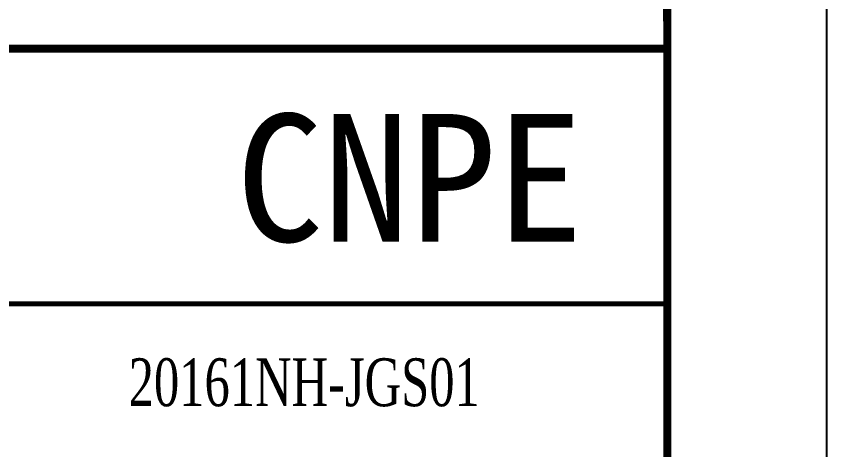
# Model space of a CAD drawing. Header units: inches. Extents: x 6 to 109360, y -14990 to 740552.
# Drawn here: x 846.4 to 897.2, y -10122.4 to -10095.3 of the extents above; entities that cross this region are included whole.
import ezdxf

# ---------------------------------------------------------------- set-up
doc = ezdxf.new("R2010")
doc.units = ezdxf.units.IN
doc.header["$MEASUREMENT"] = 0
for name, color, linetype in [('1', 7, 'Continuous'), ('GT_1', 7, 'Continuous'), ('PUB_TEXT', 7, 'Continuous')]:
    doc.layers.add(name, color=color, linetype=linetype)
doc.styles.add('宋体', font='', dxfattribs={"width": 0.7})
doc.styles.get('宋体').set_extended_font_data('SimSun')

# ---------------------------------------------------------------- blocks, each defined once
blk = doc.blocks.new('图签')
at = {"layer": '1'}
blk.add_line((-0.198, 59.709), (-0.198, 133.013), dxfattribs=at)
at = {"layer": '1', "color": 7, "const_width": 0.5}
for points in [[(-180, 0), (0, 0), (0, 131.762), (-180, 131.762)], [(-180, 58), (0, 58), (0, 0), (-180, 0)]]:
    blk.add_lwpolyline(points, close=True, dxfattribs=at)
at = {"layer": '1', "color": 7, "const_width": 0.3}
blk.add_lwpolyline([(-180, 42), (0, 42)], dxfattribs=at)
at = {"linetype": 'Continuous', "insert": (-22.782, 37.062), "char_height": 3, "attachment_point": 5, "style": '宋体'}
blk.add_mtext_dynamic_manual_height_columns('{\\fTimes New Roman|b0|i0|c0|p18;20161NH-JGS01}', width=17.30878, gutter_width=1, heights=[-3.067], dxfattribs=at)
at = {"layer": 'PUB_TEXT', "color": 7, "style": '宋体'}
blk.add_text('CNPE', height=8, dxfattribs=at).set_placement((-27.046, 45.903))
blk = doc.blocks.new('*U125')
blk.add_blockref('图签', (0, 0))

msp = doc.modelspace()

# ---------------------------------------------------------------- linework, layer by layer
at = {"layer": 'GT_1'}
msp.add_line((897.21035, -10165.29272), (897.21035, -9745.29272), dxfattribs=at)
at = {"layer": 'GT_1', "color": 1}
msp.add_line((887.21035, -10155.29272), (887.21035, -9755.29272), dxfattribs=at)

# ---------------------------------------------------------------- block references
msp.add_blockref('*U125', (887.21035, -10155.29272))

doc.saveas('drawing.dxf')
